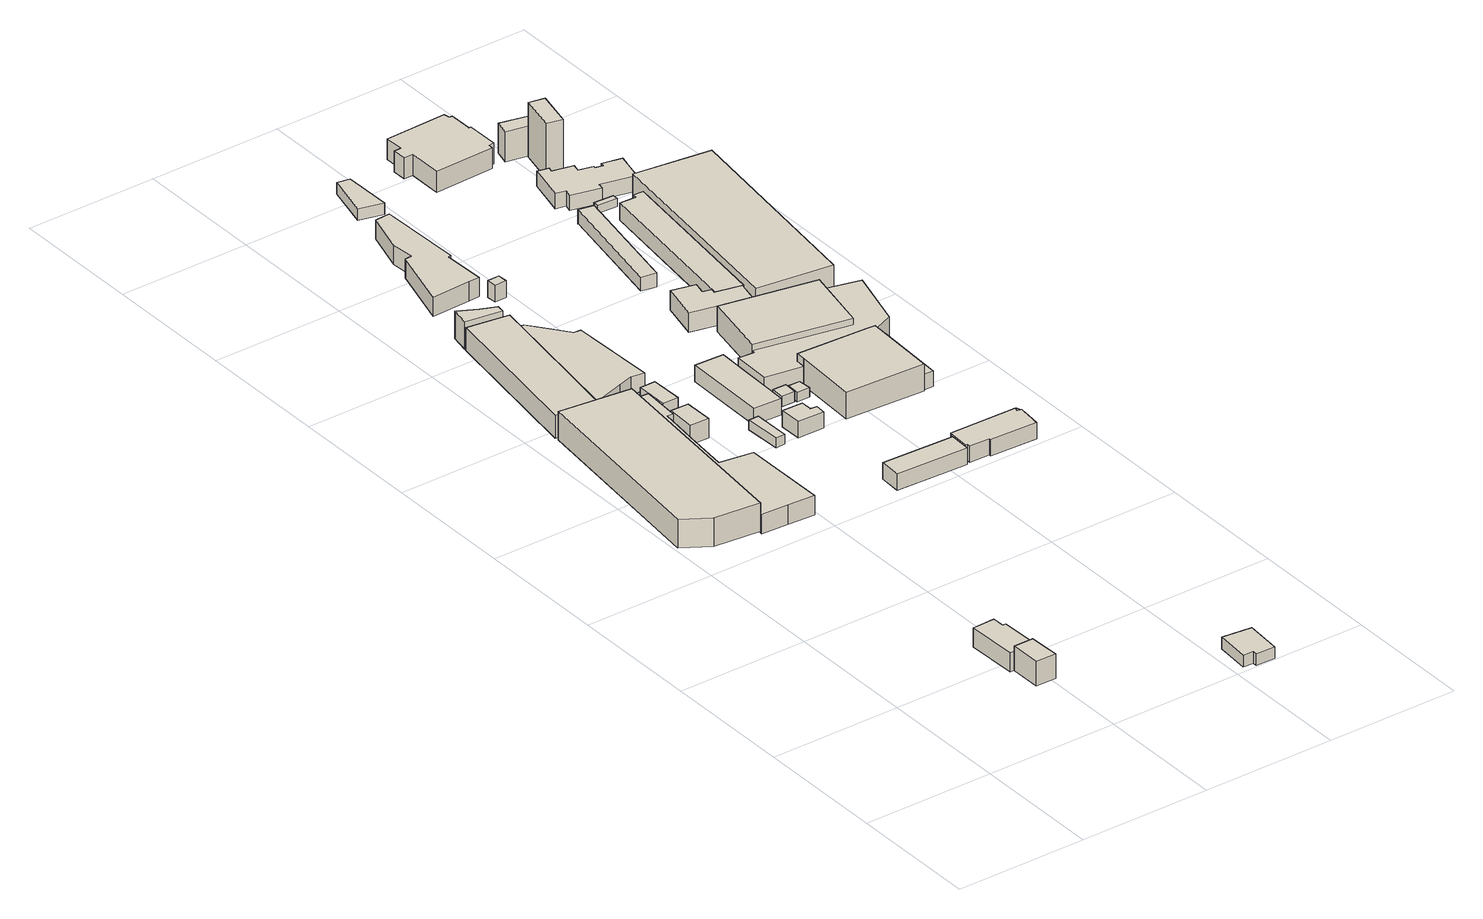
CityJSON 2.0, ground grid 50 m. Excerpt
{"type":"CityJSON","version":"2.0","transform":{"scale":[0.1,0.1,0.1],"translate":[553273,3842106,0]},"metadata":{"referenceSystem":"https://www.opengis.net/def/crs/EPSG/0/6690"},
"CityObjects":{
"building1":{"type":"Building","attributes":{"class":"3001","measuredHeight":9.4,"BuildingDetailAttribute.surveyYear":2017,"BuildingRiverFloodingRiskAttribute.description":"1","BuildingRiverFloodingRiskAttribute.rank":"2","BuildingRiverFloodingRiskAttribute.depth":2.3,"BuildingRiverFloodingRiskAttribute.adminType":"1","BuildingRiverFloodingRiskAttribute.scale":"2","BuildingRiverFloodingRiskAttribute.duration":153.07,"BuildingIDAttribute.prefecture":"27","BuildingIDAttribute.city":"27124"},"geometry":[{"type":"Solid","lod":"1","boundaries":[[[[0,1,2,3]],[[2,4,5,3]],[[1,6,4,2]],[[0,7,6,1]],[[3,5,7,0]],[[4,6,7,5]]]]}]},
"building2":{"type":"Building","attributes":{"計測周辺長":54.49,"1/2500図郭":21,"区名":"鶴見区","町丁目名称":"焼野３丁目","街区番号":2,"class":"3001","usage":"415","measuredHeight":7.3,"storeysAboveGround":2,"BuildingDetailAttribute.buildingRoofEdgeArea":155.35,"BuildingDetailAttribute.buildingStructureType":"601","BuildingDetailAttribute.buildingStructureOrgType":"1","BuildingDetailAttribute.detailedUsage":"1160","BuildingDetailAttribute.specifiedBuildingCoverageRate":0.6,"BuildingDetailAttribute.surveyYear":2017,"BuildingRiverFloodingRiskAttribute.description":"1","BuildingRiverFloodingRiskAttribute.rank":"2","BuildingRiverFloodingRiskAttribute.depth":2.45,"BuildingRiverFloodingRiskAttribute.adminType":"1","BuildingRiverFloodingRiskAttribute.scale":"2","BuildingRiverFloodingRiskAttribute.duration":161.32,"BuildingIDAttribute.prefecture":"27","BuildingIDAttribute.city":"27124"},"geometry":[{"type":"Solid","lod":"1","boundaries":[[[[8,9,10,11,12,13,14,15]],[[14,16,17,15]],[[13,18,16,14]],[[12,19,18,13]],[[11,20,19,12]],[[10,21,20,11]],[[9,22,21,10]],[[8,23,22,9]],[[15,17,23,8]],[[16,18,19,20,21,22,23,17]]]]}]},
"building3":{"type":"Building","attributes":{"class":"3001","measuredHeight":10.9,"BuildingDetailAttribute.surveyYear":2017,"BuildingRiverFloodingRiskAttribute.description":"1","BuildingRiverFloodingRiskAttribute.rank":"2","BuildingRiverFloodingRiskAttribute.depth":1.6,"BuildingRiverFloodingRiskAttribute.adminType":"1","BuildingRiverFloodingRiskAttribute.scale":"2","BuildingRiverFloodingRiskAttribute.duration":110.48,"BuildingIDAttribute.prefecture":"27","BuildingIDAttribute.city":"27124"},"geometry":[{"type":"Solid","lod":"1","boundaries":[[[[24,25,26,27,28]],[[27,29,30,28]],[[26,31,29,27]],[[25,32,31,26]],[[24,33,32,25]],[[28,30,33,24]],[[29,31,32,33,30]]]]}]},
"building4":{"type":"Building","attributes":{"class":"3001","measuredHeight":10.7,"BuildingDetailAttribute.specifiedBuildingCoverageRate":0.6,"BuildingDetailAttribute.surveyYear":2017,"BuildingRiverFloodingRiskAttribute.description":"1","BuildingRiverFloodingRiskAttribute.rank":"2","BuildingRiverFloodingRiskAttribute.depth":1.57,"BuildingRiverFloodingRiskAttribute.adminType":"1","BuildingRiverFloodingRiskAttribute.scale":"2","BuildingRiverFloodingRiskAttribute.duration":108.15,"BuildingIDAttribute.prefecture":"27","BuildingIDAttribute.city":"27124"},"geometry":[{"type":"Solid","lod":"1","boundaries":[[[[34,35,36]],[[35,37,30,36]],[[34,29,37,35]],[[36,30,29,34]],[[37,29,30]]]]}]},
"building5":{"type":"Building","attributes":{"計測周辺長":203.54,"1/2500図郭":21,"区名":"鶴見区","町丁目名称":"焼野３丁目","街区番号":2,"class":"3003","usage":"431","measuredHeight":7.5,"storeysAboveGround":1,"BuildingDetailAttribute.buildingRoofEdgeArea":864.19,"BuildingDetailAttribute.buildingStructureType":"610","BuildingDetailAttribute.buildingStructureOrgType":"2","BuildingDetailAttribute.detailedUsage":"1720","BuildingDetailAttribute.specifiedBuildingCoverageRate":0.6,"BuildingDetailAttribute.surveyYear":2017,"BuildingRiverFloodingRiskAttribute.description":"1","BuildingRiverFloodingRiskAttribute.rank":"2","BuildingRiverFloodingRiskAttribute.depth":2.09,"BuildingRiverFloodingRiskAttribute.adminType":"1","BuildingRiverFloodingRiskAttribute.scale":"2","BuildingRiverFloodingRiskAttribute.duration":141.7,"BuildingIDAttribute.prefecture":"27","BuildingIDAttribute.city":"27124"},"geometry":[{"type":"Solid","lod":"1","boundaries":[[[[38,39,40,41,42,43,44,45,46,47,48,49,50,51]],[[50,52,53,51]],[[49,54,52,50]],[[48,55,54,49]],[[47,56,55,48]],[[46,57,56,47]],[[45,58,57,46]],[[44,59,58,45]],[[43,60,59,44]],[[42,61,60,43]],[[41,62,61,42]],[[40,63,62,41]],[[39,64,63,40]],[[38,65,64,39]],[[51,53,65,38]],[[52,54,55,56,57,58,59,60,61,62,63,64,65,53]]]]}]},
"building6":{"type":"Building","attributes":{"計測周辺長":153.05,"1/2500図郭":21,"区名":"鶴見区","町丁目名称":"焼野３丁目","街区番号":2,"class":"3001","usage":"441","measuredHeight":8.8,"storeysAboveGround":1,"BuildingDetailAttribute.buildingRoofEdgeArea":975.03,"BuildingDetailAttribute.buildingStructureType":"610","BuildingDetailAttribute.buildingStructureOrgType":"2","BuildingDetailAttribute.detailedUsage":"1510","BuildingDetailAttribute.specifiedBuildingCoverageRate":0.6,"BuildingDetailAttribute.surveyYear":2017,"BuildingRiverFloodingRiskAttribute.description":"1","BuildingRiverFloodingRiskAttribute.rank":"2","BuildingRiverFloodingRiskAttribute.depth":1.69,"BuildingRiverFloodingRiskAttribute.adminType":"1","BuildingRiverFloodingRiskAttribute.scale":"2","BuildingRiverFloodingRiskAttribute.duration":117.15,"BuildingIDAttribute.prefecture":"27","BuildingIDAttribute.city":"27124"},"geometry":[{"type":"Solid","lod":"1","boundaries":[[[[66,67,68,69,70,71]],[[70,72,73,71]],[[69,74,72,70]],[[68,75,74,69]],[[67,76,75,68]],[[66,77,76,67]],[[71,73,77,66]],[[72,74,75,76,77,73]]]]}]},
"building7":{"type":"Building","attributes":{"class":"3003","BuildingDetailAttribute.specifiedBuildingCoverageRate":0.6,"BuildingDetailAttribute.surveyYear":2017,"BuildingRiverFloodingRiskAttribute.description":"1","BuildingRiverFloodingRiskAttribute.rank":"2","BuildingRiverFloodingRiskAttribute.depth":1.95,"BuildingRiverFloodingRiskAttribute.adminType":"1","BuildingRiverFloodingRiskAttribute.scale":"2","BuildingRiverFloodingRiskAttribute.duration":133.78,"BuildingIDAttribute.prefecture":"27","BuildingIDAttribute.city":"27124"},"geometry":[{"type":"Solid","lod":"1","boundaries":[[[[78,79,80,81,82,83]],[[82,84,85,83]],[[81,86,84,82]],[[80,87,86,81]],[[79,88,87,80]],[[78,89,88,79]],[[83,85,89,78]],[[84,86,87,88,89,85]]]]}]},
"building8":{"type":"Building","attributes":{"計測周辺長":36.03,"1/2500図郭":21,"区名":"鶴見区","町丁目名称":"焼野３丁目","街区番号":2,"class":"3001","usage":"431","measuredHeight":7.4,"storeysAboveGround":2,"BuildingDetailAttribute.buildingRoofEdgeArea":77.11,"BuildingDetailAttribute.buildingStructureType":"610","BuildingDetailAttribute.buildingStructureOrgType":"2","BuildingDetailAttribute.detailedUsage":"1720","BuildingDetailAttribute.specifiedBuildingCoverageRate":0.6,"BuildingDetailAttribute.surveyYear":2017,"BuildingRiverFloodingRiskAttribute.description":"1","BuildingRiverFloodingRiskAttribute.rank":"2","BuildingRiverFloodingRiskAttribute.depth":2,"BuildingRiverFloodingRiskAttribute.adminType":"1","BuildingRiverFloodingRiskAttribute.scale":"2","BuildingRiverFloodingRiskAttribute.duration":136.62,"BuildingIDAttribute.prefecture":"27","BuildingIDAttribute.city":"27124"},"geometry":[{"type":"Solid","lod":"1","boundaries":[[[[90,91,92,93]],[[92,94,95,93]],[[91,96,94,92]],[[90,97,96,91]],[[93,95,97,90]],[[94,96,97,95]]]]}]},
"building9":{"type":"Building","attributes":{"計測周辺長":51.22,"1/2500図郭":21,"区名":"鶴見区","町丁目名称":"焼野３丁目","街区番号":2,"class":"3001","usage":"413","measuredHeight":4.5,"storeysAboveGround":2,"BuildingDetailAttribute.buildingRoofEdgeArea":156.03,"BuildingDetailAttribute.buildingStructureType":"601","BuildingDetailAttribute.buildingStructureOrgType":"1","BuildingDetailAttribute.detailedUsage":"1150","BuildingDetailAttribute.specifiedBuildingCoverageRate":0.6,"BuildingDetailAttribute.surveyYear":2017,"BuildingRiverFloodingRiskAttribute.description":"1","BuildingRiverFloodingRiskAttribute.rank":"2","BuildingRiverFloodingRiskAttribute.depth":2.37,"BuildingRiverFloodingRiskAttribute.adminType":"1","BuildingRiverFloodingRiskAttribute.scale":"2","BuildingRiverFloodingRiskAttribute.duration":156.95,"BuildingIDAttribute.prefecture":"27","BuildingIDAttribute.city":"27124"},"geometry":[{"type":"Solid","lod":"1","boundaries":[[[[98,99,100,101,102,103]],[[102,104,105,103]],[[101,106,104,102]],[[100,107,106,101]],[[99,108,107,100]],[[98,109,108,99]],[[103,105,109,98]],[[104,106,107,108,109,105]]]]}]},
"building10":{"type":"Building","attributes":{"計測周辺長":36.17,"1/2500図郭":21,"区名":"鶴見区","町丁目名称":"焼野３丁目","街区番号":2,"class":"3001","usage":"431","measuredHeight":7.5,"storeysAboveGround":2,"BuildingDetailAttribute.buildingRoofEdgeArea":71.79,"BuildingDetailAttribute.buildingStructureType":"610","BuildingDetailAttribute.buildingStructureOrgType":"2","BuildingDetailAttribute.detailedUsage":"1720","BuildingDetailAttribute.specifiedBuildingCoverageRate":0.6,"BuildingDetailAttribute.surveyYear":2017,"BuildingRiverFloodingRiskAttribute.description":"1","BuildingRiverFloodingRiskAttribute.rank":"2","BuildingRiverFloodingRiskAttribute.depth":1.95,"BuildingRiverFloodingRiskAttribute.adminType":"1","BuildingRiverFloodingRiskAttribute.scale":"2","BuildingRiverFloodingRiskAttribute.duration":133.78,"BuildingIDAttribute.prefecture":"27","BuildingIDAttribute.city":"27124"},"geometry":[{"type":"Solid","lod":"1","boundaries":[[[[110,111,112,113]],[[112,114,115,113]],[[111,116,114,112]],[[110,117,116,111]],[[113,115,117,110]],[[114,116,117,115]]]]}]},
"building11":{"type":"Building","attributes":{"計測周辺長":38.6,"1/2500図郭":21,"区名":"鶴見区","町丁目名称":"焼野３丁目","街区番号":2,"class":"3001","usage":"441","measuredHeight":10.5,"storeysAboveGround":1,"BuildingDetailAttribute.buildingRoofEdgeArea":69.08,"BuildingDetailAttribute.buildingStructureType":"610","BuildingDetailAttribute.buildingStructureOrgType":"2","BuildingDetailAttribute.detailedUsage":"1510","BuildingDetailAttribute.specifiedBuildingCoverageRate":0.6,"BuildingDetailAttribute.surveyYear":2017,"BuildingRiverFloodingRiskAttribute.description":"1","BuildingRiverFloodingRiskAttribute.rank":"2","BuildingRiverFloodingRiskAttribute.depth":1.52,"BuildingRiverFloodingRiskAttribute.adminType":"1","BuildingRiverFloodingRiskAttribute.scale":"2","BuildingRiverFloodingRiskAttribute.duration":104.4,"BuildingIDAttribute.prefecture":"27","BuildingIDAttribute.city":"27124"},"geometry":[{"type":"Solid","lod":"1","boundaries":[[[[118,119,120,121,122]],[[121,123,124,122]],[[120,125,123,121]],[[119,126,125,120]],[[118,127,126,119]],[[122,124,127,118]],[[123,125,126,127,124]]]]}]},
"building12":{"type":"Building","attributes":{"計測周辺長":130.21,"1/2500図郭":21,"区名":"鶴見区","町丁目名称":"焼野３丁目","街区番号":2,"class":"3003","usage":"441","measuredHeight":8.5,"storeysAboveGround":1,"BuildingDetailAttribute.buildingRoofEdgeArea":780.07,"BuildingDetailAttribute.buildingStructureType":"610","BuildingDetailAttribute.buildingStructureOrgType":"2","BuildingDetailAttribute.detailedUsage":"1510","BuildingDetailAttribute.specifiedBuildingCoverageRate":0.6,"BuildingDetailAttribute.surveyYear":2017,"BuildingRiverFloodingRiskAttribute.description":"1","BuildingRiverFloodingRiskAttribute.rank":"2","BuildingRiverFloodingRiskAttribute.depth":2.06,"BuildingRiverFloodingRiskAttribute.adminType":"1","BuildingRiverFloodingRiskAttribute.scale":"2","BuildingRiverFloodingRiskAttribute.duration":140.33,"BuildingIDAttribute.prefecture":"27","BuildingIDAttribute.city":"27124"},"geometry":[{"type":"Solid","lod":"1","boundaries":[[[[128,129,130,131,132,133,134,135,136]],[[135,137,138,136]],[[134,139,137,135]],[[133,140,139,134]],[[132,141,140,133]],[[131,142,141,132]],[[130,143,142,131]],[[129,144,143,130]],[[128,145,144,129]],[[136,138,145,128]],[[137,139,140,141,142,143,144,145,138]]]]}]},
"building13":{"type":"Building","attributes":{"class":"3001","measuredHeight":3.1,"BuildingDetailAttribute.specifiedBuildingCoverageRate":0.6,"BuildingDetailAttribute.surveyYear":2017,"BuildingRiverFloodingRiskAttribute.description":"1","BuildingRiverFloodingRiskAttribute.rank":"2","BuildingRiverFloodingRiskAttribute.depth":1.95,"BuildingRiverFloodingRiskAttribute.adminType":"1","BuildingRiverFloodingRiskAttribute.scale":"2","BuildingRiverFloodingRiskAttribute.duration":133.78,"BuildingIDAttribute.prefecture":"27","BuildingIDAttribute.city":"27124"},"geometry":[{"type":"Solid","lod":"1","boundaries":[[[[146,147,148,149]],[[148,150,151,149]],[[147,152,150,148]],[[146,153,152,147]],[[149,151,153,146]],[[150,152,153,151]]]]}]},
"building14":{"type":"Building","attributes":{"計測周辺長":35.62,"1/2500図郭":21,"区名":"鶴見区","町丁目名称":"焼野３丁目","街区番号":2,"class":"3001","usage":"441","measuredHeight":3.6,"storeysAboveGround":1,"BuildingDetailAttribute.buildingRoofEdgeArea":52.49,"BuildingDetailAttribute.buildingStructureType":"610","BuildingDetailAttribute.buildingStructureOrgType":"2","BuildingDetailAttribute.detailedUsage":"1520","BuildingDetailAttribute.specifiedBuildingCoverageRate":0.6,"BuildingDetailAttribute.surveyYear":2017,"BuildingRiverFloodingRiskAttribute.description":"1","BuildingRiverFloodingRiskAttribute.rank":"2","BuildingRiverFloodingRiskAttribute.depth":2.09,"BuildingRiverFloodingRiskAttribute.adminType":"1","BuildingRiverFloodingRiskAttribute.scale":"2","BuildingRiverFloodingRiskAttribute.duration":141.73,"BuildingIDAttribute.prefecture":"27","BuildingIDAttribute.city":"27124"},"geometry":[{"type":"Solid","lod":"1","boundaries":[[[[154,155,156,157]],[[156,158,159,157]],[[155,160,158,156]],[[154,161,160,155]],[[157,159,161,154]],[[158,160,161,159]]]]}]},
"building15":{"type":"Building","attributes":{"計測周辺長":126.6,"1/2500図郭":21,"区名":"鶴見区","町丁目名称":"焼野３丁目","街区番号":2,"class":"3001","usage":"441","measuredHeight":7.4,"storeysAboveGround":1,"BuildingDetailAttribute.buildingRoofEdgeArea":594.9,"BuildingDetailAttribute.buildingStructureType":"610","BuildingDetailAttribute.buildingStructureOrgType":"2","BuildingDetailAttribute.detailedUsage":"1510","BuildingDetailAttribute.specifiedBuildingCoverageRate":0.6,"BuildingDetailAttribute.surveyYear":2017,"BuildingRiverFloodingRiskAttribute.description":"1","BuildingRiverFloodingRiskAttribute.rank":"2","BuildingRiverFloodingRiskAttribute.depth":1.3,"BuildingRiverFloodingRiskAttribute.adminType":"1","BuildingRiverFloodingRiskAttribute.scale":"2","BuildingRiverFloodingRiskAttribute.duration":84.73,"BuildingIDAttribute.prefecture":"27","BuildingIDAttribute.city":"27124"},"geometry":[{"type":"Solid","lod":"1","boundaries":[[[[162,163,164,165,166,167,168,169,170,171,172]],[[171,173,174,172]],[[170,175,173,171]],[[169,176,175,170]],[[168,177,176,169]],[[167,178,177,168]],[[166,179,178,167]],[[165,180,179,166]],[[164,181,180,165]],[[163,182,181,164]],[[162,183,182,163]],[[172,174,183,162]],[[173,175,176,177,178,179,180,181,182,183,174]]]]}]},
"building16":{"type":"Building","attributes":{"計測周辺長":37.53,"1/2500図郭":21,"区名":"鶴見区","町丁目名称":"焼野３丁目","街区番号":2,"class":"3001","usage":"441","measuredHeight":6.2,"storeysAboveGround":2,"BuildingDetailAttribute.buildingRoofEdgeArea":77.53,"BuildingDetailAttribute.buildingStructureType":"610","BuildingDetailAttribute.buildingStructureOrgType":"2","BuildingDetailAttribute.detailedUsage":"1520","BuildingDetailAttribute.specifiedBuildingCoverageRate":0.6,"BuildingDetailAttribute.surveyYear":2017,"BuildingRiverFloodingRiskAttribute.description":"1","BuildingRiverFloodingRiskAttribute.rank":"2","BuildingRiverFloodingRiskAttribute.depth":2.11,"BuildingRiverFloodingRiskAttribute.adminType":"1","BuildingRiverFloodingRiskAttribute.scale":"2","BuildingRiverFloodingRiskAttribute.duration":142.85,"BuildingIDAttribute.prefecture":"27","BuildingIDAttribute.city":"27124"},"geometry":[{"type":"Solid","lod":"1","boundaries":[[[[184,185,186,187,188,189]],[[188,190,191,189]],[[187,192,190,188]],[[186,193,192,187]],[[185,194,193,186]],[[184,195,194,185]],[[189,191,195,184]],[[190,192,193,194,195,191]]]]}]},
"building17":{"type":"Building","attributes":{"計測周辺長":71.8,"1/2500図郭":21,"区名":"鶴見区","町丁目名称":"焼野３丁目","街区番号":2,"class":"3001","usage":"431","measuredHeight":6.3,"storeysAboveGround":2,"BuildingDetailAttribute.buildingRoofEdgeArea":228.87,"BuildingDetailAttribute.buildingStructureType":"610","BuildingDetailAttribute.buildingStructureOrgType":"2","BuildingDetailAttribute.detailedUsage":"1720","BuildingDetailAttribute.specifiedBuildingCoverageRate":0.6,"BuildingDetailAttribute.surveyYear":2017,"BuildingRiverFloodingRiskAttribute.description":"1","BuildingRiverFloodingRiskAttribute.rank":"2","BuildingRiverFloodingRiskAttribute.depth":1.95,"BuildingRiverFloodingRiskAttribute.adminType":"1","BuildingRiverFloodingRiskAttribute.scale":"2","BuildingRiverFloodingRiskAttribute.duration":133.57,"BuildingIDAttribute.prefecture":"27","BuildingIDAttribute.city":"27124"},"geometry":[{"type":"Solid","lod":"1","boundaries":[[[[196,197,198,199]],[[198,200,201,199]],[[197,202,200,198]],[[196,203,202,197]],[[199,201,203,196]],[[200,202,203,201]]]]}]},
"building18":{"type":"Building","attributes":{"計測周辺長":87.06,"1/2500図郭":21,"区名":"鶴見区","町丁目名称":"焼野３丁目","街区番号":2,"class":"3001","usage":"441","measuredHeight":6.3,"storeysAboveGround":1,"BuildingDetailAttribute.buildingRoofEdgeArea":358,"BuildingDetailAttribute.buildingStructureType":"610","BuildingDetailAttribute.buildingStructureOrgType":"2","BuildingDetailAttribute.detailedUsage":"1510","BuildingDetailAttribute.specifiedBuildingCoverageRate":0.6,"BuildingDetailAttribute.surveyYear":2017,"BuildingRiverFloodingRiskAttribute.description":"1","BuildingRiverFloodingRiskAttribute.rank":"2","BuildingRiverFloodingRiskAttribute.depth":2.13,"BuildingRiverFloodingRiskAttribute.adminType":"1","BuildingRiverFloodingRiskAttribute.scale":"2","BuildingRiverFloodingRiskAttribute.duration":144,"BuildingIDAttribute.prefecture":"27","BuildingIDAttribute.city":"27124"},"geometry":[{"type":"Solid","lod":"1","boundaries":[[[[204,205,206,207]],[[206,208,209,207]],[[205,210,208,206]],[[204,211,210,205]],[[207,209,211,204]],[[208,210,211,209]]]]}]},
"building19":{"type":"Building","attributes":{"class":"3001","measuredHeight":6.3,"BuildingDetailAttribute.specifiedBuildingCoverageRate":0.6,"BuildingDetailAttribute.surveyYear":2017,"BuildingRiverFloodingRiskAttribute.description":"1","BuildingRiverFloodingRiskAttribute.rank":"2","BuildingRiverFloodingRiskAttribute.depth":1.37,"BuildingRiverFloodingRiskAttribute.adminType":"1","BuildingRiverFloodingRiskAttribute.scale":"2","BuildingRiverFloodingRiskAttribute.duration":91.53,"BuildingIDAttribute.prefecture":"27","BuildingIDAttribute.city":"27124"},"geometry":[{"type":"Solid","lod":"1","boundaries":[[[[212,213,214,215]],[[214,216,217,215]],[[213,218,216,214]],[[212,219,218,213]],[[215,217,219,212]],[[216,218,219,217]]]]}]},
"building20":{"type":"Building","attributes":{"class":"3003","measuredHeight":4,"BuildingDetailAttribute.specifiedBuildingCoverageRate":0.6,"BuildingDetailAttribute.surveyYear":2017,"BuildingRiverFloodingRiskAttribute.description":"1","BuildingRiverFloodingRiskAttribute.rank":"2","BuildingRiverFloodingRiskAttribute.depth":2.09,"BuildingRiverFloodingRiskAttribute.adminType":"1","BuildingRiverFloodingRiskAttribute.scale":"2","BuildingRiverFloodingRiskAttribute.duration":141.73,"BuildingIDAttribute.prefecture":"27","BuildingIDAttribute.city":"27124"},"geometry":[{"type":"Solid","lod":"1","boundaries":[[[[220,221,222,223]],[[222,224,225,223]],[[221,226,224,222]],[[220,227,226,221]],[[223,225,227,220]],[[224,226,227,225]]]]}]},
"building21":{"type":"Building","attributes":{"計測周辺長":19.51,"1/2500図郭":21,"区名":"鶴見区","町丁目名称":"焼野３丁目","街区番号":2,"class":"3001","usage":"441","measuredHeight":3.5,"storeysAboveGround":2,"BuildingDetailAttribute.buildingRoofEdgeArea":23.75,"BuildingDetailAttribute.buildingStructureType":"610","BuildingDetailAttribute.buildingStructureOrgType":"2","BuildingDetailAttribute.detailedUsage":"1520","BuildingDetailAttribute.specifiedBuildingCoverageRate":0.6,"BuildingDetailAttribute.surveyYear":2017,"BuildingRiverFloodingRiskAttribute.description":"1","BuildingRiverFloodingRiskAttribute.rank":"2","BuildingRiverFloodingRiskAttribute.depth":2.09,"BuildingRiverFloodingRiskAttribute.adminType":"1","BuildingRiverFloodingRiskAttribute.scale":"2","BuildingRiverFloodingRiskAttribute.duration":141.73,"BuildingIDAttribute.prefecture":"27","BuildingIDAttribute.city":"27124"},"geometry":[{"type":"Solid","lod":"1","boundaries":[[[[228,229,230,231]],[[230,232,233,231]],[[229,234,232,230]],[[228,235,234,229]],[[231,233,235,228]],[[232,234,235,233]]]]}]},
"building22":{"type":"Building","attributes":{"計測周辺長":49.81,"1/2500図郭":21,"区名":"鶴見区","町丁目名称":"焼野３丁目","街区番号":2,"class":"3001","usage":"441","measuredHeight":4.3,"storeysAboveGround":1,"BuildingDetailAttribute.buildingRoofEdgeArea":124.33,"BuildingDetailAttribute.buildingStructureType":"610","BuildingDetailAttribute.buildingStructureOrgType":"2","BuildingDetailAttribute.detailedUsage":"1424","BuildingDetailAttribute.specifiedBuildingCoverageRate":0.6,"BuildingDetailAttribute.surveyYear":2017,"BuildingRiverFloodingRiskAttribute.description":"1","BuildingRiverFloodingRiskAttribute.rank":"2","BuildingRiverFloodingRiskAttribute.depth":1.42,"BuildingRiverFloodingRiskAttribute.adminType":"1","BuildingRiverFloodingRiskAttribute.scale":"2","BuildingRiverFloodingRiskAttribute.duration":95.93,"BuildingIDAttribute.prefecture":"27","BuildingIDAttribute.city":"27124"},"geometry":[{"type":"Solid","lod":"1","boundaries":[[[[236,237,238,239]],[[238,240,241,239]],[[237,242,240,238]],[[236,243,242,237]],[[239,241,243,236]],[[240,242,243,241]]]]}]},
"building23":{"type":"Building","attributes":{"計測周辺長":75.43,"1/2500図郭":21,"区名":"鶴見区","町丁目名称":"焼野３丁目","街区番号":2,"class":"3003","usage":"431","measuredHeight":6.2,"storeysAboveGround":1,"BuildingDetailAttribute.buildingRoofEdgeArea":284.8,"BuildingDetailAttribute.buildingStructureType":"610","BuildingDetailAttribute.buildingStructureOrgType":"2","BuildingDetailAttribute.detailedUsage":"1720","BuildingDetailAttribute.specifiedBuildingCoverageRate":0.6,"BuildingDetailAttribute.surveyYear":2017,"BuildingRiverFloodingRiskAttribute.description":"1","BuildingRiverFloodingRiskAttribute.rank":"2","BuildingRiverFloodingRiskAttribute.depth":1.64,"BuildingRiverFloodingRiskAttribute.adminType":"1","BuildingRiverFloodingRiskAttribute.scale":"2","BuildingRiverFloodingRiskAttribute.duration":113.4,"BuildingIDAttribute.prefecture":"27","BuildingIDAttribute.city":"27124"},"geometry":[{"type":"Solid","lod":"1","boundaries":[[[[244,245,246,247,248,249,250,251,252,253,254]],[[253,255,256,254]],[[252,257,255,253]],[[251,258,257,252]],[[250,259,258,251]],[[249,260,259,250]],[[248,261,260,249]],[[247,262,261,248]],[[246,263,262,247]],[[245,264,263,246]],[[244,265,264,245]],[[254,256,265,244]],[[255,257,258,259,260,261,262,263,264,265,256]]]]}]},
"building24":{"type":"Building","attributes":{"計測周辺長":117.31,"1/2500図郭":21,"区名":"鶴見区","町丁目名称":"焼野３丁目","街区番号":2,"class":"3001","usage":"441","measuredHeight":10.3,"storeysAboveGround":2,"BuildingDetailAttribute.buildingRoofEdgeArea":859.02,"BuildingDetailAttribute.buildingStructureType":"610","BuildingDetailAttribute.buildingStructureOrgType":"2","BuildingDetailAttribute.detailedUsage":"1520","BuildingDetailAttribute.specifiedBuildingCoverageRate":0.6,"BuildingDetailAttribute.surveyYear":2017,"BuildingRiverFloodingRiskAttribute.description":"1","BuildingRiverFloodingRiskAttribute.rank":"2","BuildingRiverFloodingRiskAttribute.depth":1.92,"BuildingRiverFloodingRiskAttribute.adminType":"1","BuildingRiverFloodingRiskAttribute.scale":"2","BuildingRiverFloodingRiskAttribute.duration":131.77,"BuildingIDAttribute.prefecture":"27","BuildingIDAttribute.city":"27124"},"geometry":[{"type":"Solid","lod":"1","boundaries":[[[[266,267,268,269,270,271,272,273,274]],[[273,275,276,274]],[[272,277,275,273]],[[271,278,277,272]],[[270,279,278,271]],[[269,280,279,270]],[[268,281,280,269]],[[267,282,281,268]],[[266,283,282,267]],[[274,276,283,266]],[[275,277,278,279,280,281,282,283,276]]]]}]},
"building25":{"type":"Building","attributes":{"計測周辺長":74.89,"1/2500図郭":21,"区名":"鶴見区","町丁目名称":"焼野３丁目","街区番号":2,"class":"3001","usage":"431","measuredHeight":7.4,"storeysAboveGround":2,"BuildingDetailAttribute.buildingRoofEdgeArea":252.21,"BuildingDetailAttribute.buildingStructureType":"610","BuildingDetailAttribute.buildingStructureOrgType":"2","BuildingDetailAttribute.detailedUsage":"1720","BuildingDetailAttribute.specifiedBuildingCoverageRate":0.6,"BuildingDetailAttribute.surveyYear":2017,"BuildingRiverFloodingRiskAttribute.description":"1","BuildingRiverFloodingRiskAttribute.rank":"2","BuildingRiverFloodingRiskAttribute.depth":1.35,"BuildingRiverFloodingRiskAttribute.adminType":"1","BuildingRiverFloodingRiskAttribute.scale":"2","BuildingRiverFloodingRiskAttribute.duration":88.68,"BuildingIDAttribute.prefecture":"27","BuildingIDAttribute.city":"27124"},"geometry":[{"type":"Solid","lod":"1","boundaries":[[[[284,285,286,287,288,289,290,291]],[[290,292,293,291]],[[289,294,292,290]],[[288,295,294,289]],[[287,296,295,288]],[[286,297,296,287]],[[285,298,297,286]],[[284,299,298,285]],[[291,293,299,284]],[[292,294,295,296,297,298,299,293]]]]}]},
"building26":{"type":"Building","attributes":{"計測周辺長":124.64,"1/2500図郭":21,"区名":"鶴見区","町丁目名称":"焼野３丁目","街区番号":2,"class":"3001","usage":"431","measuredHeight":9.8,"storeysAboveGround":2,"BuildingDetailAttribute.buildingRoofEdgeArea":942.06,"BuildingDetailAttribute.buildingStructureType":"610","BuildingDetailAttribute.buildingStructureOrgType":"2","BuildingDetailAttribute.detailedUsage":"1720","BuildingDetailAttribute.specifiedBuildingCoverageRate":0.6,"BuildingDetailAttribute.surveyYear":2017,"BuildingRiverFloodingRiskAttribute.description":"1","BuildingRiverFloodingRiskAttribute.rank":"2","BuildingRiverFloodingRiskAttribute.depth":1.47,"BuildingRiverFloodingRiskAttribute.adminType":"1","BuildingRiverFloodingRiskAttribute.scale":"2","BuildingRiverFloodingRiskAttribute.duration":99.18,"BuildingIDAttribute.prefecture":"27","BuildingIDAttribute.city":"27124"},"geometry":[{"type":"Solid","lod":"1","boundaries":[[[[300,301,302,303]],[[302,304,305,303]],[[301,306,304,302]],[[300,307,306,301]],[[303,305,307,300]],[[304,306,307,305]]]]}]},
"building27":{"type":"Building","attributes":{"class":"3003","measuredHeight":7.5,"BuildingDetailAttribute.specifiedBuildingCoverageRate":0.6,"BuildingDetailAttribute.surveyYear":2017,"BuildingRiverFloodingRiskAttribute.description":"1","BuildingRiverFloodingRiskAttribute.rank":"2","BuildingRiverFloodingRiskAttribute.depth":1.87,"BuildingRiverFloodingRiskAttribute.adminType":"1","BuildingRiverFloodingRiskAttribute.scale":"2","BuildingRiverFloodingRiskAttribute.duration":128.72,"BuildingIDAttribute.prefecture":"27","BuildingIDAttribute.city":"27124"},"geometry":[{"type":"Solid","lod":"1","boundaries":[[[[308,309,310,311,312,313,314,315,316,300,303,317,318]],[[317,319,320,318]],[[303,321,319,317]],[[300,322,321,303]],[[316,323,322,300]],[[315,324,323,316]],[[314,325,324,315]],[[313,326,325,314]],[[312,327,326,313]],[[311,328,327,312]],[[310,329,328,311]],[[309,330,329,310]],[[308,331,330,309]],[[318,320,331,308]],[[319,321,322,323,324,325,326,327,328,329,330,331,320]]]]}]},
"building28":{"type":"Building","attributes":{"計測周辺長":319.51,"1/2500図郭":21,"区名":"鶴見区","町丁目名称":"焼野３丁目","街区番号":2,"class":"3001","usage":"431","measuredHeight":5.5,"storeysAboveGround":1,"BuildingDetailAttribute.buildingRoofEdgeArea":4927.21,"BuildingDetailAttribute.buildingStructureType":"610","BuildingDetailAttribute.buildingStructureOrgType":"2","BuildingDetailAttribute.detailedUsage":"1720","BuildingDetailAttribute.specifiedBuildingCoverageRate":0.6,"BuildingDetailAttribute.surveyYear":2017,"BuildingRiverFloodingRiskAttribute.description":"1","BuildingRiverFloodingRiskAttribute.rank":"2","BuildingRiverFloodingRiskAttribute.depth":1.64,"BuildingRiverFloodingRiskAttribute.adminType":"1","BuildingRiverFloodingRiskAttribute.scale":"2","BuildingRiverFloodingRiskAttribute.duration":113.4,"BuildingIDAttribute.prefecture":"27","BuildingIDAttribute.city":"27124"},"geometry":[{"type":"Solid","lod":"1","boundaries":[[[[332,333,334,335]],[[334,336,337,335]],[[333,338,336,334]],[[332,339,338,333]],[[335,337,339,332]],[[336,338,339,337]]]]}]},
"building29":{"type":"Building","attributes":{"計測周辺長":62.35,"1/2500図郭":21,"区名":"鶴見区","町丁目名称":"焼野３丁目","街区番号":2,"class":"3003","usage":"441","measuredHeight":6,"storeysAboveGround":1,"BuildingDetailAttribute.buildingRoofEdgeArea":104.8,"BuildingDetailAttribute.buildingStructureType":"610","BuildingDetailAttribute.buildingStructureOrgType":"2","BuildingDetailAttribute.detailedUsage":"1520","BuildingDetailAttribute.specifiedBuildingCoverageRate":0.6,"BuildingDetailAttribute.surveyYear":2017,"BuildingRiverFloodingRiskAttribute.description":"1","BuildingRiverFloodingRiskAttribute.rank":"2","BuildingRiverFloodingRiskAttribute.depth":1.81,"BuildingRiverFloodingRiskAttribute.adminType":"1","BuildingRiverFloodingRiskAttribute.scale":"2","BuildingRiverFloodingRiskAttribute.duration":124.83,"BuildingIDAttribute.prefecture":"27","BuildingIDAttribute.city":"27124"},"geometry":[{"type":"Solid","lod":"1","boundaries":[[[[340,341,342,343]],[[342,344,345,343]],[[341,346,344,342]],[[340,347,346,341]],[[343,345,347,340]],[[344,346,347,345]]]]}]},
"building30":{"type":"Building","attributes":{"計測周辺長":103.16,"1/2500図郭":21,"区名":"鶴見区","町丁目名称":"焼野３丁目","街区番号":2,"class":"3003","usage":"431","measuredHeight":5.3,"storeysAboveGround":1,"BuildingDetailAttribute.buildingRoofEdgeArea":267.92,"BuildingDetailAttribute.buildingStructureType":"610","BuildingDetailAttribute.buildingStructureOrgType":"2","BuildingDetailAttribute.detailedUsage":"1720","BuildingDetailAttribute.specifiedBuildingCoverageRate":0.6,"BuildingDetailAttribute.surveyYear":2017,"BuildingRiverFloodingRiskAttribute.description":"1","BuildingRiverFloodingRiskAttribute.rank":"2","BuildingRiverFloodingRiskAttribute.depth":1.31,"BuildingRiverFloodingRiskAttribute.adminType":"1","BuildingRiverFloodingRiskAttribute.scale":"2","BuildingRiverFloodingRiskAttribute.duration":85.55,"BuildingIDAttribute.prefecture":"27","BuildingIDAttribute.city":"27124"},"geometry":[{"type":"Solid","lod":"1","boundaries":[[[[348,349,350,351,352,353]],[[352,354,355,353]],[[351,356,354,352]],[[350,357,356,351]],[[349,358,357,350]],[[348,359,358,349]],[[353,355,359,348]],[[354,356,357,358,359,355]]]]}]},
"building31":{"type":"Building","attributes":{"計測周辺長":149.33,"1/2500図郭":21,"区名":"鶴見区","町丁目名称":"焼野３丁目","街区番号":2,"class":"3003","usage":"431","measuredHeight":6.6,"storeysAboveGround":1,"BuildingDetailAttribute.buildingRoofEdgeArea":639.5,"BuildingDetailAttribute.buildingStructureType":"610","BuildingDetailAttribute.buildingStructureOrgType":"2","BuildingDetailAttribute.detailedUsage":"1720","BuildingDetailAttribute.specifiedBuildingCoverageRate":0.6,"BuildingDetailAttribute.surveyYear":2017,"BuildingRiverFloodingRiskAttribute.description":"1","BuildingRiverFloodingRiskAttribute.rank":"2","BuildingRiverFloodingRiskAttribute.depth":1.34,"BuildingRiverFloodingRiskAttribute.adminType":"1","BuildingRiverFloodingRiskAttribute.scale":"2","BuildingRiverFloodingRiskAttribute.duration":87.95,"BuildingIDAttribute.prefecture":"27","BuildingIDAttribute.city":"27124"},"geometry":[{"type":"Solid","lod":"1","boundaries":[[[[360,361,362,363,364,365]],[[364,366,367,365]],[[363,368,366,364]],[[362,369,368,363]],[[361,370,369,362]],[[360,371,370,361]],[[365,367,371,360]],[[366,368,369,370,371,367]]]]}]},
"building32":{"type":"Building","attributes":{"class":"3001","measuredHeight":8,"BuildingDetailAttribute.surveyYear":2017,"BuildingRiverFloodingRiskAttribute.description":"1","BuildingRiverFloodingRiskAttribute.rank":"2","BuildingRiverFloodingRiskAttribute.depth":1.19,"BuildingRiverFloodingRiskAttribute.adminType":"1","BuildingRiverFloodingRiskAttribute.scale":"2","BuildingRiverFloodingRiskAttribute.duration":73.62,"BuildingIDAttribute.prefecture":"27","BuildingIDAttribute.city":"27124"},"geometry":[{"type":"Solid","lod":"1","boundaries":[[[[372,373,374,375,376,377,378,379,380,381,382,383,384,385]],[[384,386,387,385]],[[383,388,386,384]],[[382,389,388,383]],[[381,390,389,382]],[[380,391,390,381]],[[379,392,391,380]],[[378,393,392,379]],[[377,394,393,378]],[[376,395,394,377]],[[375,396,395,376]],[[374,397,396,375]],[[373,398,397,374]],[[372,399,398,373]],[[385,387,399,372]],[[386,388,389,390,391,392,393,394,395,396,397,398,399,387]]]]}]},
"building33":{"type":"Building","attributes":{"計測周辺長":19.79,"1/2500図郭":21,"区名":"鶴見区","町丁目名称":"焼野３丁目","街区番号":2,"class":"3003","usage":"431","storeysAboveGround":1,"BuildingDetailAttribute.buildingRoofEdgeArea":17.18,"BuildingDetailAttribute.buildingStructureType":"610","BuildingDetailAttribute.buildingStructureOrgType":"2","BuildingDetailAttribute.detailedUsage":"1720","BuildingDetailAttribute.specifiedBuildingCoverageRate":0.6,"BuildingDetailAttribute.surveyYear":2017,"BuildingRiverFloodingRiskAttribute.description":"1","BuildingRiverFloodingRiskAttribute.rank":"2","BuildingRiverFloodingRiskAttribute.depth":1.16,"BuildingRiverFloodingRiskAttribute.adminType":"1","BuildingRiverFloodingRiskAttribute.scale":"2","BuildingRiverFloodingRiskAttribute.duration":70.83,"BuildingIDAttribute.prefecture":"27","BuildingIDAttribute.city":"27124"},"geometry":[{"type":"Solid","lod":"1","boundaries":[[[[400,401,402,403]],[[402,404,405,403]],[[401,406,404,402]],[[400,407,406,401]],[[403,405,407,400]],[[404,406,407,405]]]]}]},
"building34":{"type":"Building","attributes":{"計測周辺長":93.14,"1/2500図郭":21,"区名":"鶴見区","町丁目名称":"焼野３丁目","街区番号":2,"class":"3001","usage":"452","measuredHeight":5.8,"storeysAboveGround":1,"BuildingDetailAttribute.buildingRoofEdgeArea":312.48,"BuildingDetailAttribute.buildingStructureType":"610","BuildingDetailAttribute.buildingStructureOrgType":"2","BuildingDetailAttribute.detailedUsage":"1620","BuildingDetailAttribute.specifiedBuildingCoverageRate":0.6,"BuildingDetailAttribute.surveyYear":2017,"BuildingRiverFloodingRiskAttribute.description":"1","BuildingRiverFloodingRiskAttribute.rank":"2","BuildingRiverFloodingRiskAttribute.depth":1.16,"BuildingRiverFloodingRiskAttribute.adminType":"1","BuildingRiverFloodingRiskAttribute.scale":"2","BuildingRiverFloodingRiskAttribute.duration":70.83,"BuildingIDAttribute.prefecture":"27","BuildingIDAttribute.city":"27124"},"geometry":[{"type":"Solid","lod":"1","boundaries":[[[[408,409,410,411,412,413,414,415,416,417,418,419,420,421,422,423,424,425,426]],[[425,427,428,426]],[[424,429,427,425]],[[423,430,429,424]],[[422,431,430,423]],[[421,432,431,422]],[[420,433,432,421]],[[419,434,433,420]],[[418,435,434,419]],[[417,436,435,418]],[[416,437,436,417]],[[415,438,437,416]],[[414,439,438,415]],[[413,440,439,414]],[[412,441,440,413]],[[411,442,441,412]],[[410,443,442,411]],[[409,444,443,410]],[[408,445,444,409]],[[426,428,445,408]],[[427,429,430,431,432,433,434,435,436,437,438,439,440,441,442,443,444,445,428]]]]}]},
"building35":{"type":"Building","attributes":{"計測周辺長":218.07,"1/2500図郭":21,"区名":"鶴見区","町丁目名称":"焼野３丁目","街区番号":2,"class":"3001","usage":"431","measuredHeight":9.5,"storeysAboveGround":2,"BuildingDetailAttribute.buildingRoofEdgeArea":2329.57,"BuildingDetailAttribute.buildingStructureType":"610","BuildingDetailAttribute.buildingStructureOrgType":"2","BuildingDetailAttribute.detailedUsage":"1720","BuildingDetailAttribute.surveyYear":2017,"BuildingRiverFloodingRiskAttribute.description":"1","BuildingRiverFloodingRiskAttribute.rank":"2","BuildingRiverFloodingRiskAttribute.depth":1.04,"BuildingRiverFloodingRiskAttribute.adminType":"1","BuildingRiverFloodingRiskAttribute.scale":"2","BuildingRiverFloodingRiskAttribute.duration":59.53,"BuildingIDAttribute.prefecture":"27","BuildingIDAttribute.city":"27124"},"geometry":[{"type":"Solid","lod":"1","boundaries":[[[[446,447,448,449]],[[448,450,451,449]],[[447,452,450,448]],[[446,453,452,447]],[[449,451,453,446]],[[450,452,453,451]]]]}]},
"building36":{"type":"Building","attributes":{"計測周辺長":42.19,"1/2500図郭":21,"区名":"鶴見区","町丁目名称":"焼野３丁目","街区番号":2,"class":"3002","usage":"452","measuredHeight":20.9,"storeysAboveGround":1,"BuildingDetailAttribute.buildingRoofEdgeArea":94.31,"BuildingDetailAttribute.buildingStructureType":"610","BuildingDetailAttribute.buildingStructureOrgType":"2","BuildingDetailAttribute.detailedUsage":"1620","BuildingDetailAttribute.specifiedBuildingCoverageRate":0.6,"BuildingDetailAttribute.surveyYear":2017,"BuildingRiverFloodingRiskAttribute.description":"1","BuildingRiverFloodingRiskAttribute.rank":"2","BuildingRiverFloodingRiskAttribute.depth":1.13,"BuildingRiverFloodingRiskAttribute.adminType":"1","BuildingRiverFloodingRiskAttribute.scale":"2","BuildingRiverFloodingRiskAttribute.duration":68.08,"BuildingIDAttribute.prefecture":"27","BuildingIDAttribute.city":"27124"},"geometry":[{"type":"Solid","lod":"1","boundaries":[[[[454,455,456,457]],[[456,458,459,457]],[[455,460,458,456]],[[454,461,460,455]],[[457,459,461,454]],[[458,460,461,459]]]]}]},
"building37":{"type":"Building","attributes":{"計測周辺長":33.35,"1/2500図郭":21,"区名":"鶴見区","町丁目名称":"焼野３丁目","街区番号":2,"class":"3001","usage":"452","measuredHeight":11.5,"storeysAboveGround":1,"BuildingDetailAttribute.buildingRoofEdgeArea":62.64,"BuildingDetailAttribute.buildingStructureType":"610","BuildingDetailAttribute.buildingStructureOrgType":"2","BuildingDetailAttribute.detailedUsage":"1620","BuildingDetailAttribute.specifiedBuildingCoverageRate":0.6,"BuildingDetailAttribute.surveyYear":2017,"BuildingRiverFloodingRiskAttribute.description":"1","BuildingRiverFloodingRiskAttribute.rank":"2","BuildingRiverFloodingRiskAttribute.depth":1.25,"BuildingRiverFloodingRiskAttribute.adminType":"1","BuildingRiverFloodingRiskAttribute.scale":"2","BuildingRiverFloodingRiskAttribute.duration":79.12,"BuildingIDAttribute.prefecture":"27","BuildingIDAttribute.city":"27124"},"geometry":[{"type":"Solid","lod":"1","boundaries":[[[[462,463,464,465]],[[464,466,467,465]],[[463,468,466,464]],[[462,469,468,463]],[[465,467,469,462]],[[466,468,469,467]]]]}]}
},
"vertices":[
[438,332,10],[437,450,10],[512,450,10],[516,331,10],[512,450,104],[516,331,104],[437,450,104],[438,332,104],
[418,646,9],[504,648,9],[505,602,9],[517,602,9],[521,464,9],[503,463,9],[503,455,9],[423,452,9],[503,455,82],[423,452,82],[503,463,82],[521,464,82],[517,602,82],[505,602,82],[504,648,82],[418,646,82],
[106,1626,16],[7,1688,16],[92,2443,16],[365,2410,16],[282,1608,16],[365,2410,125],[282,1608,125],[92,2443,125],[7,1688,125],[106,1626,125],
[365,2410,18],[283,1608,18],[282,1608,18],[283,1608,125],
[373,2409,11],[427,2403,11],[417,2257,11],[394,2259,11],[376,2104,11],[358,1934,11],[377,1931,11],[485,1915,11],[486,1587,11],[381,1594,11],[281,1600,11],[282,1608,11],[283,1608,11],[365,2410,11],[283,1608,86],[365,2410,86],[282,1608,86],[281,1600,86],[381,1594,86],[486,1587,86],[485,1915,86],[377,1931,86],[358,1934,86],[376,2104,86],[394,2259,86],[417,2257,86],[427,2403,86],[373,2409,86],
[251,2448,16],[249,2434,16],[90,2457,16],[178,3055,16],[338,3031,16],[328,2963,16],[338,3031,103],[328,2963,103],[178,3055,103],[90,2457,103],[249,2434,103],[251,2448,103],
[351,2425,18],[337,2458,18],[372,2471,18],[383,2475,18],[395,2442,18],[372,2434,18],[395,2442,48],[372,2434,48],[383,2475,48],[372,2471,48],[337,2458,48],[351,2425,48],
[420,2169,11],[424,2279,11],[492,2277,11],[493,2167,11],[492,2277,85],[493,2167,85],[424,2279,85],[420,2169,85],
[1081,4,10],[1081,21,10],[1041,23,10],[1052,153,10],[1165,140,10],[1154,2,10],[1165,140,55],[1154,2,55],[1052,153,55],[1041,23,55],[1081,21,55],[1081,4,55],
[429,2325,12],[427,2447,12],[486,2447,12],[488,2325,12],[486,2447,87],[488,2325,87],[427,2447,87],[429,2325,87],
[178,3059,18],[191,3130,18],[263,3092,18],[320,3068,18],[316,3038,18],[320,3068,123],[316,3038,123],[263,3092,123],[191,3130,123],[178,3059,123],
[344,2962,12],[367,2932,12],[445,2829,12],[472,2826,12],[481,2494,12],[429,2502,12],[372,2485,12],[251,2448,12],[328,2963,12],[251,2448,98],[328,2963,98],[372,2485,98],[429,2502,98],[481,2494,98],[472,2826,98],[445,2829,98],[367,2932,98],[344,2962,98],
[431,2481,13],[467,2482,13],[467,2453,13],[431,2453,13],[467,2453,44],[431,2453,44],[467,2482,44],[431,2481,44],
[626,2128,11],[665,2129,11],[667,1989,11],[631,1987,11],[667,1989,48],[631,1987,48],[665,2129,48],[626,2128,48],
[214,3277,19],[282,3517,19],[307,3518,19],[301,3605,19],[347,3763,19],[359,3763,19],[404,3766,19],[412,3446,19],[400,3441,19],[405,3285,19],[364,3283,19],[405,3285,93],[364,3283,93],[400,3441,93],[412,3446,93],[404,3766,93],[359,3763,93],[347,3763,93],[301,3605,93],[307,3518,93],[282,3517,93],[214,3277,93],
[722,1990,13],[721,2075,13],[801,2073,13],[801,2030,13],[826,2028,13],[824,1988,13],[826,2028,75],[824,1988,75],[801,2030,75],[801,2073,75],[721,2075,75],[722,1990,75],
[787,1545,13],[790,1627,13],[1066,1617,13],[1063,1534,13],[1066,1617,76],[1063,1534,76],[790,1627,76],[787,1545,76],
[655,2139,12],[660,2464,12],[772,2460,12],[763,2135,12],[772,2460,75],[763,2135,75],[660,2464,75],[655,2139,75],
[426,3266,18],[472,3268,18],[473,3230,18],[428,3228,18],[473,3230,82],[428,3228,82],[472,3268,82],[426,3266,82],
[792,2173,13],[793,2223,13],[846,2221,13],[844,2172,13],[846,2221,53],[844,2172,53],[793,2223,53],[792,2173,53],
[850,2166,13],[852,2216,13],[897,2216,13],[900,2166,13],[897,2216,49],[900,2166,49],[852,2216,49],[850,2166,49],
[370,3891,18],[411,4059,18],[459,4050,18],[461,3867,18],[459,4050,62],[461,3867,62],[411,4059,62],[370,3891,62],
[1328,1621,13],[1344,1616,13],[1340,1572,13],[1334,1523,13],[1154,1529,13],[1153,1537,13],[1076,1539,13],[1076,1553,13],[1071,1553,13],[1076,1640,13],[1332,1635,13],[1076,1640,75],[1332,1635,75],[1071,1553,75],[1076,1553,75],[1076,1539,75],[1153,1537,75],[1154,1529,75],[1334,1523,75],[1340,1572,75],[1344,1616,75],[1328,1621,75],
[1202,2255,14],[1230,2253,14],[1230,2248,14],[1217,1975,14],[1216,1971,14],[913,1986,14],[925,2231,14],[926,2231,14],[927,2268,14],[926,2231,117],[927,2268,117],[925,2231,117],[913,1986,117],[1216,1971,117],[1217,1975,117],[1230,2248,117],[1230,2253,117],[1202,2255,117],
[821,2711,15],[854,2855,15],[944,2834,15],[933,2788,15],[966,2780,15],[962,2762,15],[1060,2740,15],[1042,2660,15],[1060,2740,89],[1042,2660,89],[962,2762,89],[966,2780,89],[933,2788,89],[944,2834,89],[854,2855,89],[821,2711,89],
[850,2408,13],[898,2661,13],[1258,2590,13],[1206,2337,13],[1258,2590,111],[1206,2337,111],[898,2661,111],[850,2408,111],
[1325,2302,13],[1225,2260,13],[1202,2261,13],[1202,2255,13],[927,2268,13],[925,2231,13],[782,2253,13],[786,2399,13],[847,2394,13],[1254,2569,13],[1389,2534,13],[1254,2569,88],[1389,2534,88],[1206,2337,88],[850,2408,88],[847,2394,88],[786,2399,88],[782,2253,88],[925,2231,88],[927,2268,88],[1202,2255,88],[1202,2261,88],[1225,2260,88],[1325,2302,88],
[1338,1635,18],[1344,1616,18],[1328,1621,18],[1332,1635,18],[1328,1621,72],[1332,1635,72],[1344,1616,72],[1338,1635,72],
[1268,2246,15],[1255,1973,15],[1217,1975,15],[1230,2248,15],[1217,1975,75],[1230,2248,75],[1255,1973,75],[1268,2246,75],
[925,3444,20],[924,3444,20],[925,3446,20],[982,3434,20],[899,2986,20],[842,2996,20],[899,2986,73],[842,2996,73],[982,3434,73],[925,3446,73],[924,3444,73],[925,3444,73],
[967,2765,20],[1045,3380,20],[1108,3376,20],[1110,3393,20],[1148,3391,20],[1067,2743,20],[1148,3391,86],[1067,2743,86],[1110,3393,86],[1108,3376,86],[1045,3380,86],[967,2765,86],
[672,3996,22],[637,3996,22],[636,4048,22],[664,4049,22],[663,4121,22],[898,4128,22],[901,4106,22],[913,4104,22],[914,4016,22],[922,4016,22],[923,3894,22],[903,3891,22],[901,3874,22],[671,3866,22],[901,3874,102],[671,3866,102],[903,3891,102],[923,3894,102],[922,4016,102],[914,4016,102],[913,4104,102],[901,4106,102],[898,4128,102],[663,4121,102],[664,4049,102],[636,4048,102],[637,3996,102],[672,3996,102],
[1012,3453,21],[1013,3476,21],[1089,3472,21],[1088,3450,21],[1089,3472,51],[1088,3450,51],[1013,3476,51],[1012,3453,51],
[1195,3485,22],[1065,3515,22],[1060,3494,22],[949,3520,22],[956,3549,22],[918,3557,22],[952,3703,22],[995,3693,22],[991,3675,22],[1069,3657,22],[1062,3628,22],[1117,3615,22],[1115,3607,22],[1144,3600,22],[1147,3615,22],[1221,3598,22],[1215,3572,22],[1215,3570,22],[1203,3520,22],[1215,3570,80],[1203,3520,80],[1215,3572,80],[1221,3598,80],[1147,3615,80],[1144,3600,80],[1115,3607,80],[1117,3615,80],[1062,3628,80],[1069,3657,80],[991,3675,80],[995,3693,80],[952,3703,80],[918,3557,80],[956,3549,80],[949,3520,80],[1060,3494,80],[1065,3515,80],[1195,3485,80],
[1057,2665,20],[1157,3459,20],[1447,3419,20],[1345,2628,20],[1447,3419,115],[1345,2628,115],[1157,3459,115],[1057,2665,115],
[1004,3720,23],[1035,3858,23],[1093,3845,23],[1063,3707,23],[1093,3845,233],[1063,3707,233],[1035,3858,233],[1004,3720,233],
[959,3880,22],[973,3937,22],[1078,3913,22],[1068,3858,22],[1078,3913,137],[1068,3858,137],[973,3937,137],[959,3880,137]
]}
